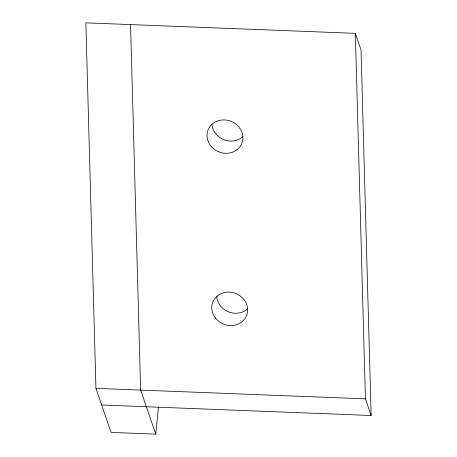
<?xml version="1.0" encoding="UTF-8"?>
<svg xmlns="http://www.w3.org/2000/svg" width="457" height="457" viewBox="0 0 457 457"><rect width="100%" height="100%" fill="white"/><g stroke="black" fill="none" stroke-linecap="round" stroke-linejoin="round"><path stroke-width="0.69" d="M101.62 403.571L101.66 404.999L371.141 415.499L361.036 49.939L355.34 33.35L85.859 22.85L95.941 388.347L111.068 432.408L155.763 434.15L158.448 407.21M95.941 388.347L365.429 398.847L371.141 415.499M155.763 434.15L140.63 390.089L130.548 24.592M355.34 33.35L365.429 398.847M247.625 308.863A18.166 16.463 21.7 0 1 228.597 311.891A18.166 16.463 21.7 0 1 216.727 296.696M242.867 136.654A18.166 16.463 21.7 0 1 223.839 139.682A18.166 16.463 21.7 0 1 211.968 124.487M215.761 318.455A18.166 16.463 21.7 0 0 246.454 315.884A18.166 16.463 21.7 0 0 226.906 292.206A18.166 16.463 21.7 0 0 215.761 318.455M211.008 146.229A18.166 16.463 21.7 0 0 241.702 143.652A18.166 16.463 21.7 0 0 222.159 119.98A18.166 16.463 21.7 0 0 211.008 146.229"/></g></svg>
